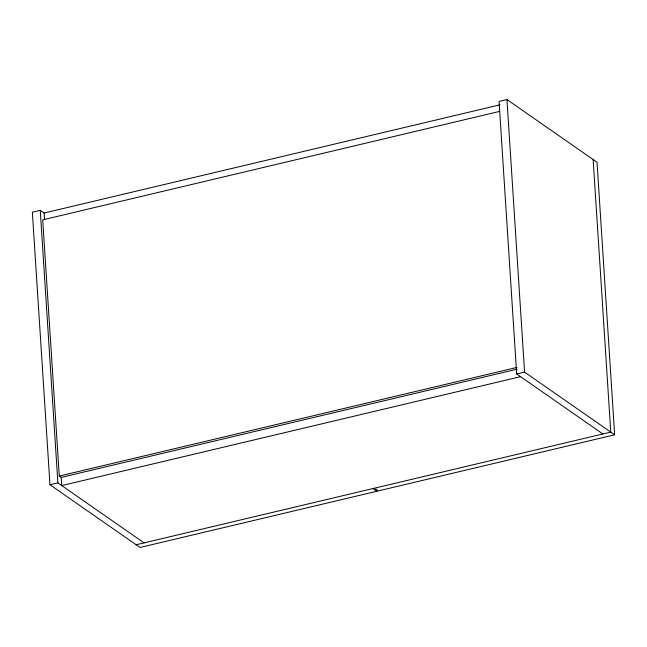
<?xml version="1.0" encoding="UTF-8"?>
<svg xmlns="http://www.w3.org/2000/svg" width="647" height="647" viewBox="0 0 647 647"><rect width="100%" height="100%" fill="white"/><g stroke="black" fill="none" stroke-linecap="round" stroke-linejoin="round"><path stroke-width="0.97" d="M44.392 213.211L40.243 210.324L32.35 212.2L49.973 484.757L140.051 547.459L376.91 491.235L376.78 489.221M373.909 488.323L377.791 491.024L614.65 434.8L597.027 162.243L506.949 99.541L499.055 101.417L516.678 373.966L602.875 433.975M499.985 104.814L44.125 213.025L44.538 219.382M499.557 111.405L42.71 219.851L59.281 476.055L61.222 477.405L517.082 369.194M59.281 476.055L517.107 367.375M49.973 484.757L57.874 482.88L144.063 542.89M516.678 373.966L524.58 372.098L614.65 434.8M520.56 376.667L61.748 485.582L61.222 477.405M136.169 544.758L610.768 432.099L593.145 159.542M373.036 488.534L376.91 491.235M506.949 99.541L524.58 372.098M40.243 210.324L57.874 482.88"/></g></svg>
